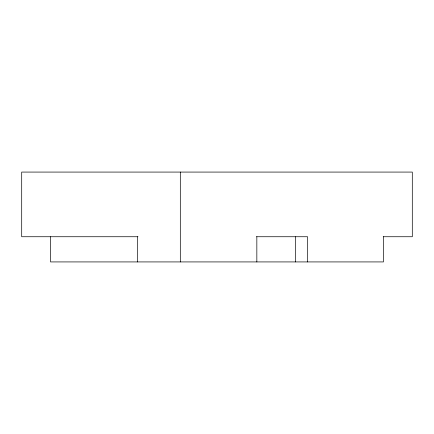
<?xml version="1.0" encoding="UTF-8"?>
<svg xmlns="http://www.w3.org/2000/svg" width="434" height="434" viewBox="0 0 434 434"><rect width="100%" height="100%" fill="white"/><g stroke="black" fill="none" stroke-linecap="round" stroke-linejoin="round"><path stroke-width="0.65" d="M137.979 236.736L21.7 236.736L21.7 172.076L412.3 172.076L412.3 236.736L383.2 236.736M256.396 236.736L307.587 236.736L307.587 261.924M383.444 236.736L383.444 261.924L50.545 261.924L50.545 236.736M295.635 236.736L295.635 261.924M256.841 236.736L256.841 261.924M180.316 172.076L180.316 261.924M137.605 236.736L137.605 261.924"/></g></svg>
